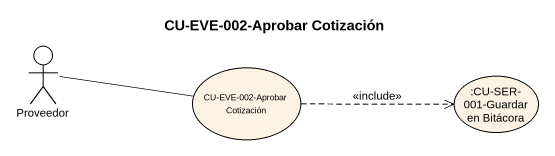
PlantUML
@startuml
title CU-EVE-002-Aprobar Cotización
actor Proveedor
usecase "CU-EVE-002-Aprobar Cotización" as CU_EVE_002_Aprobar
usecase ":CU-SER-001-Guardar en Bitácora" as CU_SER_001_Guardar_en
Proveedor -right- CU_EVE_002_Aprobar
CU_EVE_002_Aprobar .right.> CU_SER_001_Guardar_en : <<include>>
@enduml
